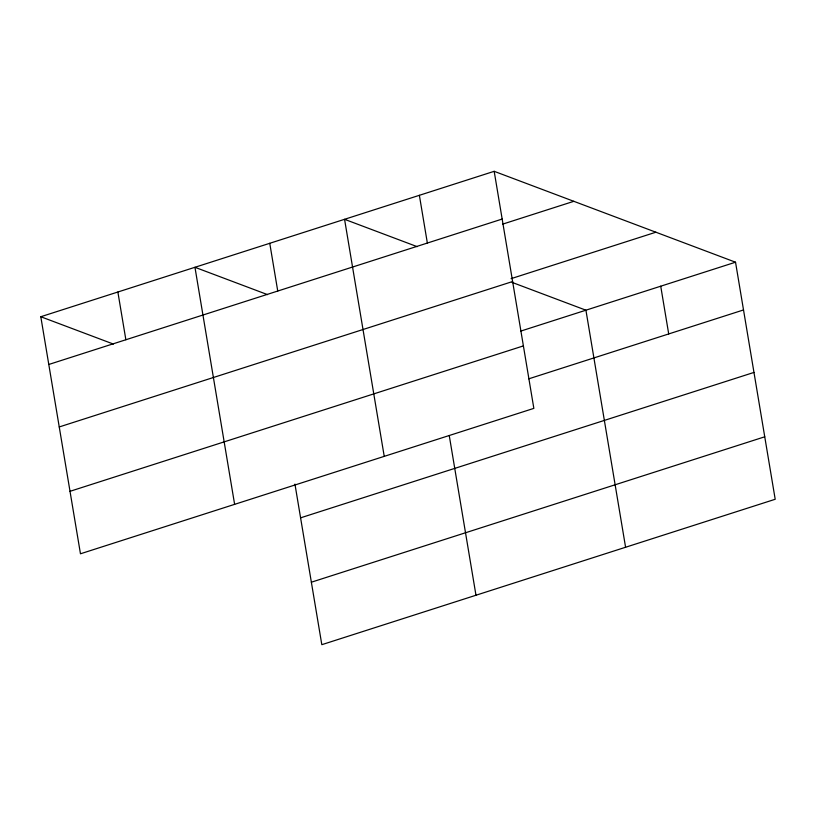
<?xml version="1.0" encoding="UTF-8"?>
<svg xmlns="http://www.w3.org/2000/svg" width="816" height="816" viewBox="0 0 816 816"><rect width="100%" height="100%" fill="white"/><g stroke="black" fill="none" stroke-linecap="round" stroke-linejoin="round"><path stroke-width="1.22" d="M494.18 171.319L533.848 408.377L80.468 553.789L40.8 316.73L494.18 171.319L735.532 262.211L775.2 499.27L321.82 644.681L294.943 484.102M48.787 364.477L502.166 219.055M502.636 224.145L573.832 201.317M511.091 278.654L655.88 232.213M59.242 426.952L512.621 281.53M520.761 331.092L735.532 262.211M70.013 491.314L523.393 345.902M528.748 378.828L743.519 309.947M300.594 517.834L753.974 372.422M311.365 582.206L764.745 436.795M417.18 246.656L344.566 219.31L384.234 456.368M512.122 282.407L585.919 310.192L625.586 547.25M267.566 294.637L194.953 267.291L234.62 504.349M40.8 316.73L113.414 344.077M660.725 286.202L668.712 333.938M419.373 195.31L427.36 243.056M449.31 435.907L475.973 595.241M269.759 243.301L277.746 291.037M117.871 292.016L125.868 339.752"/></g></svg>
